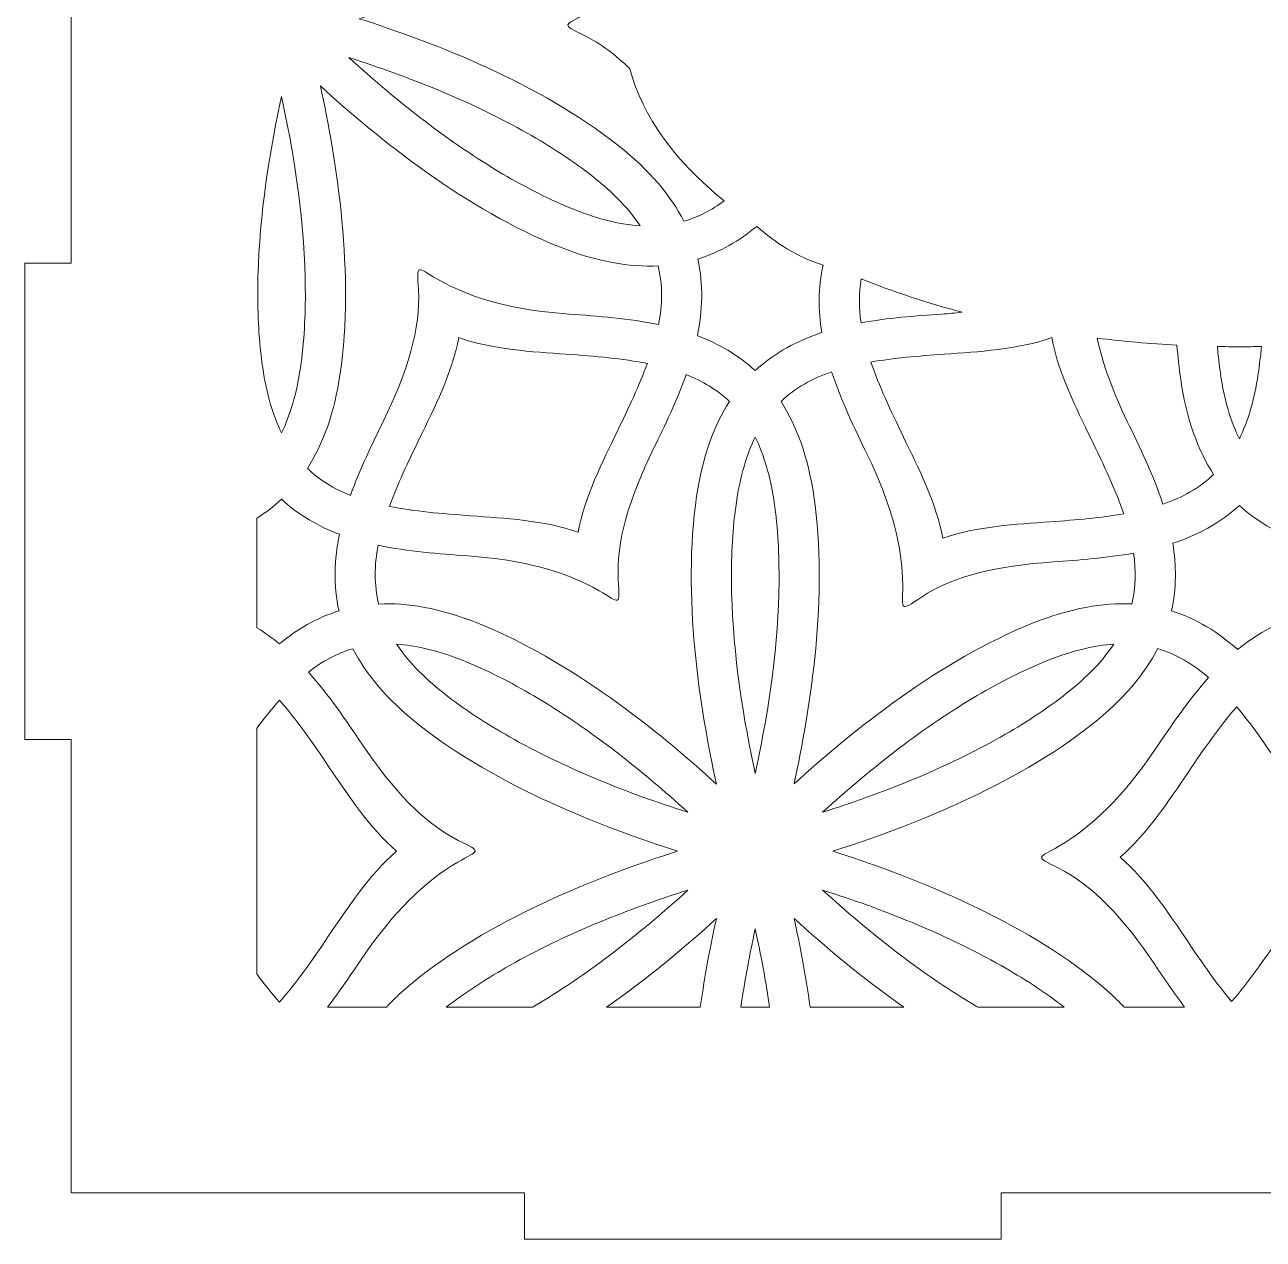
# Model space of a CAD drawing. Header units: millimetres. Extents: x 1438 to 1748, y -165 to 165.
# Drawn here: x 1438.2 to 1518.3, y -165 to -86.5 of the extents above; entities that cross this region are included whole.
import ezdxf

# ---------------------------------------------------------------- set-up
doc = ezdxf.new("R2010")
doc.units = ezdxf.units.MM
doc.header["$MEASUREMENT"] = 0
doc.layers.add('Camada 1', color=7, linetype='Continuous')

msp = doc.modelspace()

# ---------------------------------------------------------------- linework, layer by layer
at = {"layer": 'Camada 1', "color": 250, "lineweight": 20}
for points, knots in [([(1562.9262, -162), (1562.9262, -162), (1592.2262, -162), (1592.2262, -162), (1592.2262, -162), (1592.2262, -162), (1592.2262, -132.7), (1592.2262, -132.7), (1592.2262, -132.7), (1592.2262, -132.7), (1595.2262, -132.7), (1595.2262, -132.7), (1595.2262, -132.7), (1595.2262, -132.7), (1595.2262, -101.9), (1595.2262, -101.9), (1595.2262, -101.9), (1595.2262, -101.9), (1592.2262, -101.9), (1592.2262, -101.9), (1592.2262, -101.9), (1592.2262, -101.9), (1592.2262, -71.1), (1592.2262, -71.1), (1592.2262, -71.1), (1592.2262, -71.1), (1595.2262, -71.1), (1595.2262, -71.1), (1595.2262, -71.1), (1595.2262, -71.1), (1595.2262, -40.3), (1595.2262, -40.3), (1595.2262, -40.3), (1595.2262, -40.3), (1592.2262, -40.3), (1592.2262, -40.3), (1592.2262, -40.3), (1592.2262, -40.3), (1592.2262, -11), (1592.2262, -11), (1592.2262, -11), (1592.2262, -11), (1562.9262, -11), (1562.9262, -11), (1562.9262, -11), (1562.9262, -11), (1562.9262, -8), (1562.9262, -8), (1562.9262, -8), (1562.9262, -8), (1532.1262, -8), (1532.1262, -8), (1532.1262, -8), (1532.1262, -8), (1532.1262, -11), (1532.1262, -11), (1532.1262, -11), (1532.1262, -11), (1501.3262, -11), (1501.3262, -11), (1501.3262, -11), (1501.3262, -11), (1501.3262, -8), (1501.3262, -8), (1501.3262, -8), (1501.3262, -8), (1470.5262, -8), (1470.5262, -8), (1470.5262, -8), (1470.5262, -8), (1470.5262, -11), (1470.5262, -11), (1470.5262, -11), (1470.5262, -11), (1441.2262, -11), (1441.2262, -11), (1441.2262, -11), (1441.2262, -11), (1441.2262, -40.3), (1441.2262, -40.3), (1441.2262, -40.3), (1441.2262, -40.3), (1438.2262, -40.3), (1438.2262, -40.3), (1438.2262, -40.3), (1438.2262, -40.3), (1438.2262, -71.1), (1438.2262, -71.1), (1438.2262, -71.1), (1438.2262, -71.1), (1441.2262, -71.1), (1441.2262, -71.1), (1441.2262, -71.1), (1441.2262, -71.1), (1441.2262, -101.9), (1441.2262, -101.9), (1441.2262, -101.9), (1441.2262, -101.9), (1438.2262, -101.9), (1438.2262, -101.9), (1438.2262, -101.9), (1438.2262, -101.9), (1438.2262, -132.7), (1438.2262, -132.7), (1438.2262, -132.7), (1438.2262, -132.7), (1441.2262, -132.7), (1441.2262, -132.7), (1441.2262, -132.7), (1441.2262, -132.7), (1441.2262, -162), (1441.2262, -162), (1441.2262, -162), (1441.2262, -162), (1470.5262, -162), (1470.5262, -162), (1470.5262, -162), (1470.5262, -162), (1470.5262, -165), (1470.5262, -165), (1470.5262, -165), (1470.5262, -165), (1501.3262, -165), (1501.3262, -165), (1501.3262, -165), (1501.3262, -165), (1501.3262, -162), (1501.3262, -162), (1501.3262, -162), (1501.3262, -162), (1532.1262, -162), (1532.1262, -162), (1532.1262, -162), (1532.1262, -162), (1532.1262, -165), (1532.1262, -165), (1532.1262, -165), (1532.1262, -165), (1562.9262, -165), (1562.9262, -165), (1562.9262, -165), (1562.9262, -165), (1562.9262, -162), (1562.9262, -162)], [0, 0, 0, 0, 0.027027, 0.027027, 0.027027, 0.027027, 0.0540541, 0.0540541, 0.0540541, 0.0540541, 0.0810811, 0.0810811, 0.0810811, 0.0810811, 0.1081081, 0.1081081, 0.1081081, 0.1081081, 0.1351351, 0.1351351, 0.1351351, 0.1351351, 0.1621622, 0.1621622, 0.1621622, 0.1621622, 0.1891892, 0.1891892, 0.1891892, 0.1891892, 0.2162162, 0.2162162, 0.2162162, 0.2162162, 0.2432432, 0.2432432, 0.2432432, 0.2432432, 0.2702703, 0.2702703, 0.2702703, 0.2702703, 0.2972973, 0.2972973, 0.2972973, 0.2972973, 0.3243243, 0.3243243, 0.3243243, 0.3243243, 0.3513514, 0.3513514, 0.3513514, 0.3513514, 0.3783784, 0.3783784, 0.3783784, 0.3783784, 0.4054054, 0.4054054, 0.4054054, 0.4054054, 0.4324324, 0.4324324, 0.4324324, 0.4324324, 0.4594595, 0.4594595, 0.4594595, 0.4594595, 0.4864865, 0.4864865, 0.4864865, 0.4864865, 0.5135135, 0.5135135, 0.5135135, 0.5135135, 0.5405405, 0.5405405, 0.5405405, 0.5405405, 0.5675676, 0.5675676, 0.5675676, 0.5675676, 0.5945946, 0.5945946, 0.5945946, 0.5945946, 0.6216216, 0.6216216, 0.6216216, 0.6216216, 0.6486486, 0.6486486, 0.6486486, 0.6486486, 0.6756757, 0.6756757, 0.6756757, 0.6756757, 0.7027027, 0.7027027, 0.7027027, 0.7027027, 0.7297297, 0.7297297, 0.7297297, 0.7297297, 0.7567568, 0.7567568, 0.7567568, 0.7567568, 0.7837838, 0.7837838, 0.7837838, 0.7837838, 0.8108108, 0.8108108, 0.8108108, 0.8108108, 0.8378378, 0.8378378, 0.8378378, 0.8378378, 0.8648649, 0.8648649, 0.8648649, 0.8648649, 0.8918919, 0.8918919, 0.8918919, 0.8918919, 0.9189189, 0.9189189, 0.9189189, 0.9189189, 0.9459459, 0.9459459, 0.9459459, 0.9459459, 1, 1, 1, 1]), ([(1477.3353, -89.3437), (1478.1503, -92.4629), (1480.284, -95.3622), (1483.4354, -97.8819), (1483.4354, -97.8819), (1482.6327, -98.474), (1481.7742, -98.925), (1480.8271, -99.2007), (1480.8271, -99.2007), (1479.9859, -97.5621), (1478.6305, -95.9202), (1476.5817, -94.3006), (1476.5817, -94.3006), (1471.5155, -90.2939), (1464.6152, -87.6215), (1459.8358, -86.11), (1459.8358, -86.11), (1464.6356, -84.5941), (1471.5224, -81.9247), (1476.5808, -77.923), (1476.5808, -77.923), (1478.6294, -76.3028), (1479.9852, -74.6606), (1480.8263, -73.0216), (1480.8263, -73.0216), (1481.972, -73.3547), (1482.9878, -73.9446), (1483.9323, -74.73), (1483.9323, -74.73), (1480.5417, -77.3134), (1478.2367, -80.3172), (1477.3605, -83.5618), (1477.3605, -83.5618), (1476.4084, -84.4811), (1475.441, -85.2178), (1474.4473, -85.792), (1474.4473, -85.792), (1473.0747, -86.5852), (1472.8571, -86.4235), (1474.413, -87.201), (1474.413, -87.201), (1475.4317, -87.7101), (1476.3959, -88.4288), (1477.3353, -89.3437)], [0, 0, 0, 0, 0.0833333, 0.0833333, 0.0833333, 0.0833333, 0.1666667, 0.1666667, 0.1666667, 0.1666667, 0.25, 0.25, 0.25, 0.25, 0.3333333, 0.3333333, 0.3333333, 0.3333333, 0.4166667, 0.4166667, 0.4166667, 0.4166667, 0.5, 0.5, 0.5, 0.5, 0.5833333, 0.5833333, 0.5833333, 0.5833333, 0.6666667, 0.6666667, 0.6666667, 0.6666667, 0.75, 0.75, 0.75, 0.75, 0.8333333, 0.8333333, 0.8333333, 0.8333333, 1, 1, 1, 1]), ([(1459.1772, -88.625), (1459.1772, -88.625), (1459.5802, -88.7551), (1459.5802, -88.7551), (1459.5802, -88.7551), (1463.3865, -89.9887), (1467.2217, -91.5347), (1470.7062, -93.5073), (1470.7062, -93.5073), (1472.1893, -94.3465), (1473.6338, -95.2798), (1474.9709, -96.3374), (1474.9709, -96.3374), (1476.3126, -97.3986), (1477.3009, -98.445), (1477.9976, -99.4922), (1477.9976, -99.4922), (1476.742, -99.4126), (1475.3416, -99.0804), (1473.7515, -98.4488), (1473.7515, -98.4488), (1472.1539, -97.8141), (1470.6109, -97.0221), (1469.1316, -96.1491), (1469.1316, -96.1491), (1465.6856, -94.1152), (1462.4327, -91.5665), (1459.4654, -88.886), (1459.4654, -88.886), (1459.4654, -88.886), (1459.1772, -88.625), (1459.1772, -88.625)], [0, 0, 0, 0, 0.1111111, 0.1111111, 0.1111111, 0.1111111, 0.2222222, 0.2222222, 0.2222222, 0.2222222, 0.3333333, 0.3333333, 0.3333333, 0.3333333, 0.4444444, 0.4444444, 0.4444444, 0.4444444, 0.5555556, 0.5555556, 0.5555556, 0.5555556, 0.6666667, 0.6666667, 0.6666667, 0.6666667, 0.7777778, 0.7777778, 0.7777778, 0.7777778, 1, 1, 1, 1]), ([(1454.8227, -91.1404), (1454.8227, -91.1404), (1454.9119, -91.5547), (1454.9119, -91.5547), (1454.9119, -91.5547), (1455.7463, -95.4682), (1456.3252, -99.5625), (1456.3592, -103.5665), (1456.3592, -103.5665), (1456.3737, -105.2702), (1456.2877, -106.9878), (1456.0406, -108.6747), (1456.0406, -108.6747), (1455.7926, -110.3672), (1455.3801, -111.7457), (1454.8218, -112.8731), (1454.8218, -112.8731), (1454.2632, -111.7457), (1453.8509, -110.3669), (1453.6023, -108.6742), (1453.6023, -108.6742), (1453.3532, -106.9736), (1453.2673, -105.2413), (1453.2841, -103.5238), (1453.2841, -103.5238), (1453.3223, -99.5221), (1453.9031, -95.431), (1454.7409, -91.5212), (1454.7409, -91.5212), (1454.7409, -91.5212), (1454.8227, -91.1404), (1454.8227, -91.1404)], [0, 0, 0, 0, 0.1111111, 0.1111111, 0.1111111, 0.1111111, 0.2222222, 0.2222222, 0.2222222, 0.2222222, 0.3333333, 0.3333333, 0.3333333, 0.3333333, 0.4444444, 0.4444444, 0.4444444, 0.4444444, 0.5555556, 0.5555556, 0.5555556, 0.5555556, 0.6666667, 0.6666667, 0.6666667, 0.6666667, 0.7777778, 0.7777778, 0.7777778, 0.7777778, 1, 1, 1, 1]), ([(1472.7928, -100.8617), (1475.2206, -101.8263), (1477.3203, -102.1792), (1479.1604, -102.0879), (1479.1604, -102.0879), (1479.4642, -103.3264), (1479.44, -104.5832), (1479.1878, -105.8826), (1479.1878, -105.8826), (1477.2576, -105.4766), (1475.2622, -105.3347), (1473.4002, -105.2025), (1473.4002, -105.2025), (1469.8153, -104.9462), (1467.0647, -104.1906), (1464.9114, -102.9487), (1464.9114, -102.9487), (1463.5382, -102.1566), (1463.5694, -101.8874), (1463.6741, -103.6235), (1463.6741, -103.6235), (1463.8242, -106.1168), (1462.9704, -108.8871), (1461.3903, -112.1364), (1461.3903, -112.1364), (1460.657, -113.6448), (1459.8763, -115.2505), (1459.2804, -116.921), (1459.2804, -116.921), (1458.2267, -116.5046), (1457.2899, -115.9453), (1456.4891, -115.178), (1456.4891, -115.178), (1457.4876, -113.6302), (1458.2315, -111.6353), (1458.61, -109.0512), (1458.61, -109.0512), (1459.5467, -102.6595), (1458.4105, -95.3482), (1457.3298, -90.4537), (1457.3298, -90.4537), (1461.0432, -93.8529), (1466.7989, -98.4816), (1472.7928, -100.8617)], [0, 0, 0, 0, 0.0833333, 0.0833333, 0.0833333, 0.0833333, 0.1666667, 0.1666667, 0.1666667, 0.1666667, 0.25, 0.25, 0.25, 0.25, 0.3333333, 0.3333333, 0.3333333, 0.3333333, 0.4166667, 0.4166667, 0.4166667, 0.4166667, 0.5, 0.5, 0.5, 0.5, 0.5833333, 0.5833333, 0.5833333, 0.5833333, 0.6666667, 0.6666667, 0.6666667, 0.6666667, 0.75, 0.75, 0.75, 0.75, 0.8333333, 0.8333333, 0.8333333, 0.8333333, 1, 1, 1, 1]), ([(1489.8256, -102.0324), (1489.4902, -103.5065), (1489.506, -104.9682), (1489.7426, -106.3993), (1489.7426, -106.3993), (1488.1733, -106.918), (1486.6983, -107.6856), (1485.4365, -108.8548), (1485.4365, -108.8548), (1484.3275, -107.8273), (1483.0537, -107.11), (1481.6961, -106.5993), (1481.6961, -106.5993), (1482.0316, -104.9807), (1482.1043, -103.3193), (1481.7225, -101.6419), (1481.7225, -101.6419), (1483.1666, -101.1952), (1484.4245, -100.4507), (1485.5456, -99.5304), (1485.5456, -99.5304), (1486.7796, -100.6305), (1488.182, -101.5243), (1489.8256, -102.0324)], [0, 0, 0, 0, 0.1428571, 0.1428571, 0.1428571, 0.1428571, 0.2857143, 0.2857143, 0.2857143, 0.2857143, 0.4285714, 0.4285714, 0.4285714, 0.4285714, 0.5714286, 0.5714286, 0.5714286, 0.5714286, 0.7142857, 0.7142857, 0.7142857, 0.7142857, 1, 1, 1, 1]), ([(1492.2938, -102.9194), (1494.3191, -103.7461), (1496.5011, -104.4721), (1498.8128, -105.0838), (1498.8128, -105.0838), (1498.3789, -105.1299), (1497.9323, -105.1688), (1497.4732, -105.2015), (1497.4732, -105.2015), (1495.8001, -105.3205), (1494.0191, -105.4471), (1492.2745, -105.7663), (1492.2745, -105.7663), (1492.1309, -104.7986), (1492.1232, -103.8531), (1492.2938, -102.9194)], [0, 0, 0, 0, 0.2, 0.2, 0.2, 0.2, 0.4, 0.4, 0.4, 0.4, 0.6, 0.6, 0.6, 0.6, 1, 1, 1, 1]), ([(1473.2159, -107.7923), (1475.1133, -107.9273), (1476.877, -108.0799), (1478.465, -108.3946), (1478.465, -108.3946), (1477.9569, -109.7805), (1477.2781, -111.2264), (1476.5335, -112.7581), (1476.5335, -112.7581), (1475.567, -114.7453), (1474.4161, -117.0072), (1473.9854, -119.3046), (1473.9854, -119.3046), (1471.7808, -118.529), (1469.2472, -118.394), (1467.0431, -118.2372), (1467.0431, -118.2372), (1465.1457, -118.102), (1463.3821, -117.9493), (1461.7941, -117.6347), (1461.7941, -117.6347), (1462.3023, -116.2489), (1462.9811, -114.8031), (1463.7257, -113.2715), (1463.7257, -113.2715), (1464.6917, -111.2839), (1465.8429, -109.022), (1466.2736, -106.7247), (1466.2736, -106.7247), (1468.478, -107.5002), (1471.0118, -107.6355), (1473.2159, -107.7923)], [0, 0, 0, 0, 0.1111111, 0.1111111, 0.1111111, 0.1111111, 0.2222222, 0.2222222, 0.2222222, 0.2222222, 0.3333333, 0.3333333, 0.3333333, 0.3333333, 0.4444444, 0.4444444, 0.4444444, 0.4444444, 0.5555556, 0.5555556, 0.5555556, 0.5555556, 0.6666667, 0.6666667, 0.6666667, 0.6666667, 0.7777778, 0.7777778, 0.7777778, 0.7777778, 1, 1, 1, 1]), ([(1507.1481, -113.2703), (1507.9797, -114.9811), (1508.7291, -116.5849), (1509.2506, -118.1175), (1509.2506, -118.1175), (1507.7962, -118.3703), (1506.2048, -118.5055), (1504.506, -118.6265), (1504.506, -118.6265), (1502.3019, -118.7834), (1499.7675, -118.9173), (1497.5626, -119.6931), (1497.5626, -119.6931), (1497.1319, -117.396), (1495.9821, -115.1343), (1495.0158, -113.1471), (1495.0158, -113.1471), (1494.1841, -111.4363), (1493.4345, -109.8326), (1492.913, -108.2999), (1492.913, -108.2999), (1494.3673, -108.0471), (1495.9588, -107.9121), (1497.6576, -107.7912), (1497.6576, -107.7912), (1499.8618, -107.6343), (1502.3963, -107.5), (1504.6014, -106.7245), (1504.6014, -106.7245), (1505.0318, -109.0216), (1506.1816, -111.2831), (1507.1481, -113.2703)], [0, 0, 0, 0, 0.1111111, 0.1111111, 0.1111111, 0.1111111, 0.2222222, 0.2222222, 0.2222222, 0.2222222, 0.3333333, 0.3333333, 0.3333333, 0.3333333, 0.4444444, 0.4444444, 0.4444444, 0.4444444, 0.5555556, 0.5555556, 0.5555556, 0.5555556, 0.6666667, 0.6666667, 0.6666667, 0.6666667, 0.7777778, 0.7777778, 0.7777778, 0.7777778, 1, 1, 1, 1]), ([(1512.9382, -109.4391), (1513.3168, -112.0236), (1514.0613, -114.0187), (1515.0601, -115.5664), (1515.0601, -115.5664), (1514.1394, -116.4489), (1513.0386, -117.0563), (1511.7871, -117.4876), (1511.7871, -117.4876), (1511.1738, -115.613), (1510.2992, -113.8139), (1509.4829, -112.1351), (1509.4829, -112.1351), (1508.5343, -110.183), (1507.8959, -108.4032), (1507.5386, -106.7521), (1507.5386, -106.7521), (1509.2186, -106.9603), (1510.9396, -107.113), (1512.6944, -107.2058), (1512.6944, -107.2058), (1512.7506, -107.959), (1512.8306, -108.7052), (1512.9382, -109.4391)], [0, 0, 0, 0, 0.1428571, 0.1428571, 0.1428571, 0.1428571, 0.2857143, 0.2857143, 0.2857143, 0.2857143, 0.4285714, 0.4285714, 0.4285714, 0.4285714, 0.5714286, 0.5714286, 0.5714286, 0.5714286, 0.7142857, 0.7142857, 0.7142857, 0.7142857, 1, 1, 1, 1]), ([(1516.7262, -107.3116), (1517.2021, -107.3116), (1517.6753, -107.3055), (1518.1472, -107.2969), (1518.1472, -107.2969), (1518.0977, -107.888), (1518.0313, -108.4773), (1517.9454, -109.0629), (1517.9454, -109.0629), (1517.6974, -110.7555), (1517.2852, -112.1343), (1516.7267, -113.2615), (1516.7267, -113.2615), (1516.1678, -112.1343), (1515.7553, -110.7555), (1515.5073, -109.0625), (1515.5073, -109.0625), (1515.4215, -108.477), (1515.3551, -107.888), (1515.3056, -107.297), (1515.3056, -107.297), (1515.7774, -107.3056), (1516.2504, -107.3116), (1516.7262, -107.3116)], [0, 0, 0, 0, 0.1428571, 0.1428571, 0.1428571, 0.1428571, 0.2857143, 0.2857143, 0.2857143, 0.2857143, 0.4285714, 0.4285714, 0.4285714, 0.4285714, 0.5714286, 0.5714286, 0.5714286, 0.5714286, 0.7142857, 0.7142857, 0.7142857, 0.7142857, 1, 1, 1, 1]), ([(1480.9785, -109.1082), (1482.0323, -109.5246), (1482.969, -110.0839), (1483.7698, -110.8512), (1483.7698, -110.8512), (1482.7715, -112.3989), (1482.0275, -114.394), (1481.6492, -116.9779), (1481.6492, -116.9779), (1480.7122, -123.3687), (1481.8482, -130.6806), (1482.9287, -135.5756), (1482.9287, -135.5756), (1479.2157, -132.176), (1473.4603, -127.5476), (1467.4658, -125.1675), (1467.4658, -125.1675), (1465.0381, -124.2031), (1462.9385, -123.8503), (1461.0984, -123.9413), (1461.0984, -123.9413), (1460.7946, -122.7028), (1460.819, -121.446), (1461.0712, -120.1466), (1461.0712, -120.1466), (1463.0013, -120.5525), (1464.9967, -120.6946), (1466.8586, -120.827), (1466.8586, -120.827), (1470.4436, -121.0831), (1473.1945, -121.8389), (1475.3475, -123.0808), (1475.3475, -123.0808), (1476.7207, -123.8728), (1476.6895, -124.1421), (1476.5848, -122.406), (1476.5848, -122.406), (1476.4344, -119.9126), (1477.2884, -117.1423), (1478.8682, -113.8932), (1478.8682, -113.8932), (1479.6018, -112.3847), (1480.3825, -110.7788), (1480.9785, -109.1082)], [0, 0, 0, 0, 0.0833333, 0.0833333, 0.0833333, 0.0833333, 0.1666667, 0.1666667, 0.1666667, 0.1666667, 0.25, 0.25, 0.25, 0.25, 0.3333333, 0.3333333, 0.3333333, 0.3333333, 0.4166667, 0.4166667, 0.4166667, 0.4166667, 0.5, 0.5, 0.5, 0.5, 0.5833333, 0.5833333, 0.5833333, 0.5833333, 0.6666667, 0.6666667, 0.6666667, 0.6666667, 0.75, 0.75, 0.75, 0.75, 0.8333333, 0.8333333, 0.8333333, 0.8333333, 1, 1, 1, 1]), ([(1509.8893, -120.6511), (1510.0556, -121.7719), (1510.0397, -122.8629), (1509.7757, -123.94), (1509.7757, -123.94), (1507.9361, -123.8492), (1505.8364, -124.2021), (1503.4094, -125.1666), (1503.4094, -125.1666), (1497.4064, -127.5507), (1491.6419, -132.1903), (1487.9432, -135.5737), (1487.9432, -135.5737), (1489.0303, -130.659), (1490.1619, -123.3601), (1489.2256, -116.9786), (1489.2256, -116.9786), (1488.8467, -114.3943), (1488.1024, -112.3991), (1487.1036, -110.8512), (1487.1036, -110.8512), (1488.0241, -109.9687), (1489.1246, -109.3613), (1490.376, -108.9299), (1490.376, -108.9299), (1490.9896, -110.8044), (1491.8644, -112.6035), (1492.6808, -114.2823), (1492.6808, -114.2823), (1494.2514, -117.515), (1494.9723, -120.2752), (1494.9733, -122.761), (1494.9733, -122.761), (1494.974, -124.346), (1494.7252, -124.4536), (1496.1763, -123.4949), (1496.1763, -123.4949), (1498.2606, -122.1178), (1501.0865, -121.4724), (1504.6903, -121.216), (1504.6903, -121.216), (1506.3635, -121.097), (1508.1446, -120.9702), (1509.8893, -120.6511)], [0, 0, 0, 0, 0.0833333, 0.0833333, 0.0833333, 0.0833333, 0.1666667, 0.1666667, 0.1666667, 0.1666667, 0.25, 0.25, 0.25, 0.25, 0.3333333, 0.3333333, 0.3333333, 0.3333333, 0.4166667, 0.4166667, 0.4166667, 0.4166667, 0.5, 0.5, 0.5, 0.5, 0.5833333, 0.5833333, 0.5833333, 0.5833333, 0.6666667, 0.6666667, 0.6666667, 0.6666667, 0.75, 0.75, 0.75, 0.75, 0.8333333, 0.8333333, 0.8333333, 0.8333333, 1, 1, 1, 1]), ([(1485.5179, -134.5083), (1485.5179, -134.5083), (1485.4358, -134.888), (1485.4358, -134.888), (1485.4358, -134.888), (1485.4358, -134.888), (1485.347, -134.4745), (1485.347, -134.4745), (1485.347, -134.4745), (1484.5123, -130.5613), (1483.9335, -126.4667), (1483.8997, -122.4626), (1483.8997, -122.4626), (1483.8851, -120.759), (1483.9712, -119.0414), (1484.2182, -117.3546), (1484.2182, -117.3546), (1484.4663, -115.6619), (1484.8789, -114.2832), (1485.4373, -113.1561), (1485.4373, -113.1561), (1485.9961, -114.283), (1486.4081, -115.6621), (1486.6563, -117.355), (1486.6563, -117.355), (1486.9059, -119.0557), (1486.9914, -120.7879), (1486.9749, -122.5054), (1486.9749, -122.5054), (1486.9365, -126.5069), (1486.3556, -130.5984), (1485.5179, -134.5083)], [0, 0, 0, 0, 0.1111111, 0.1111111, 0.1111111, 0.1111111, 0.2222222, 0.2222222, 0.2222222, 0.2222222, 0.3333333, 0.3333333, 0.3333333, 0.3333333, 0.4444444, 0.4444444, 0.4444444, 0.4444444, 0.5555556, 0.5555556, 0.5555556, 0.5555556, 0.6666667, 0.6666667, 0.6666667, 0.6666667, 0.7777778, 0.7777778, 0.7777778, 0.7777778, 1, 1, 1, 1]), ([(1454.8221, -117.1745), (1455.9311, -118.2019), (1457.2049, -118.9191), (1458.5627, -119.4298), (1458.5627, -119.4298), (1458.2272, -121.0483), (1458.1542, -122.7096), (1458.536, -124.3869), (1458.536, -124.3869), (1457.0804, -124.837), (1455.8142, -125.5897), (1454.6864, -126.52), (1454.6864, -126.52), (1454.2241, -126.1385), (1453.7386, -125.787), (1453.2262, -125.4738), (1453.2262, -125.4738), (1453.2262, -125.4738), (1453.2262, -118.3866), (1453.2262, -118.3866), (1453.2262, -118.3866), (1453.7868, -118.0395), (1454.3213, -117.6386), (1454.8221, -117.1745)], [0, 0, 0, 0, 0.1428571, 0.1428571, 0.1428571, 0.1428571, 0.2857143, 0.2857143, 0.2857143, 0.2857143, 0.4285714, 0.4285714, 0.4285714, 0.4285714, 0.5714286, 0.5714286, 0.5714286, 0.5714286, 0.7142857, 0.7142857, 0.7142857, 0.7142857, 1, 1, 1, 1]), ([(1520.4677, -119.818), (1520.1323, -121.4365), (1520.0594, -123.0978), (1520.4411, -124.7752), (1520.4411, -124.7752), (1518.9967, -125.2219), (1517.7388, -125.9664), (1516.6176, -126.8868), (1516.6176, -126.8868), (1515.3836, -125.787), (1513.9812, -124.8933), (1512.3376, -124.3852), (1512.3376, -124.3852), (1512.6728, -122.9111), (1512.6569, -121.4494), (1512.4205, -120.0184), (1512.4205, -120.0184), (1513.9902, -119.4997), (1515.4654, -118.7321), (1516.7273, -117.5626), (1516.7273, -117.5626), (1517.8363, -118.5901), (1519.1101, -119.3073), (1520.4677, -119.818)], [0, 0, 0, 0, 0.1428571, 0.1428571, 0.1428571, 0.1428571, 0.2857143, 0.2857143, 0.2857143, 0.2857143, 0.4285714, 0.4285714, 0.4285714, 0.4285714, 0.5714286, 0.5714286, 0.5714286, 0.5714286, 0.7142857, 0.7142857, 0.7142857, 0.7142857, 1, 1, 1, 1]), ([(1463.6773, -131.7289), (1468.744, -135.736), (1475.644, -138.4073), (1480.4233, -139.9189), (1480.4233, -139.9189), (1475.6228, -141.435), (1468.7363, -144.1054), (1463.6779, -148.1064), (1463.6779, -148.1064), (1462.8832, -148.7348), (1462.193, -149.3665), (1461.5964, -150), (1461.5964, -150), (1461.5964, -150), (1457.7907, -150), (1457.7907, -150), (1457.7907, -150), (1458.5898, -148.9599), (1459.3197, -147.8804), (1460.0164, -146.8501), (1460.0164, -146.8501), (1462.0306, -143.8735), (1464.0606, -141.869), (1466.2127, -140.6254), (1466.2127, -140.6254), (1467.5851, -139.8322), (1467.8027, -139.9939), (1466.2469, -139.2165), (1466.2469, -139.2165), (1464.0123, -138.1001), (1462.0403, -135.9753), (1460.0164, -132.9826), (1460.0164, -132.9826), (1458.9791, -131.4486), (1457.8677, -129.8053), (1456.5643, -128.3453), (1456.5643, -128.3453), (1457.4411, -127.6557), (1458.382, -127.1343), (1459.4319, -126.8288), (1459.4319, -126.8288), (1460.2727, -128.4674), (1461.6284, -130.1092), (1463.6773, -131.7289)], [0, 0, 0, 0, 0.0833333, 0.0833333, 0.0833333, 0.0833333, 0.1666667, 0.1666667, 0.1666667, 0.1666667, 0.25, 0.25, 0.25, 0.25, 0.3333333, 0.3333333, 0.3333333, 0.3333333, 0.4166667, 0.4166667, 0.4166667, 0.4166667, 0.5, 0.5, 0.5, 0.5, 0.5833333, 0.5833333, 0.5833333, 0.5833333, 0.6666667, 0.6666667, 0.6666667, 0.6666667, 0.75, 0.75, 0.75, 0.75, 0.8333333, 0.8333333, 0.8333333, 0.8333333, 1, 1, 1, 1]), ([(1462.2616, -126.5373), (1463.5172, -126.6171), (1464.9174, -126.9494), (1466.5075, -127.5806), (1466.5075, -127.5806), (1468.105, -128.2151), (1469.6478, -129.007), (1471.1272, -129.8803), (1471.1272, -129.8803), (1474.5733, -131.9142), (1477.8261, -134.4627), (1480.7933, -137.1431), (1480.7933, -137.1431), (1480.7933, -137.1431), (1481.0817, -137.4043), (1481.0817, -137.4043), (1481.0817, -137.4043), (1481.0817, -137.4043), (1480.6789, -137.2745), (1480.6789, -137.2745), (1480.6789, -137.2745), (1476.8724, -136.0404), (1473.0372, -134.4945), (1469.5525, -132.5219), (1469.5525, -132.5219), (1468.0698, -131.6827), (1466.625, -130.7495), (1465.2877, -129.6921), (1465.2877, -129.6921), (1463.946, -128.631), (1462.9584, -127.5846), (1462.2616, -126.5373)], [0, 0, 0, 0, 0.1111111, 0.1111111, 0.1111111, 0.1111111, 0.2222222, 0.2222222, 0.2222222, 0.2222222, 0.3333333, 0.3333333, 0.3333333, 0.3333333, 0.4444444, 0.4444444, 0.4444444, 0.4444444, 0.5555556, 0.5555556, 0.5555556, 0.5555556, 0.6666667, 0.6666667, 0.6666667, 0.6666667, 0.7777778, 0.7777778, 0.7777778, 0.7777778, 1, 1, 1, 1]), ([(1490.1061, -137.1176), (1493.0776, -134.438), (1496.3341, -131.8896), (1499.7847, -129.8583), (1499.7847, -129.8583), (1501.253, -128.9935), (1502.7835, -128.2091), (1504.368, -127.58), (1504.368, -127.58), (1505.9578, -126.9486), (1507.3582, -126.6159), (1508.6134, -126.5362), (1508.6134, -126.5362), (1507.9167, -127.5838), (1506.9288, -128.6305), (1505.5868, -129.6917), (1505.5868, -129.6917), (1504.2383, -130.7579), (1502.7809, -131.6982), (1501.2852, -132.5428), (1501.2852, -132.5428), (1497.8008, -134.5102), (1493.9671, -136.0529), (1490.1621, -137.2824), (1490.1621, -137.2824), (1490.1621, -137.2824), (1489.792, -137.4015), (1489.792, -137.4015), (1489.792, -137.4015), (1489.792, -137.4015), (1490.1061, -137.1176), (1490.1061, -137.1176)], [0, 0, 0, 0, 0.1111111, 0.1111111, 0.1111111, 0.1111111, 0.2222222, 0.2222222, 0.2222222, 0.2222222, 0.3333333, 0.3333333, 0.3333333, 0.3333333, 0.4444444, 0.4444444, 0.4444444, 0.4444444, 0.5555556, 0.5555556, 0.5555556, 0.5555556, 0.6666667, 0.6666667, 0.6666667, 0.6666667, 0.7777778, 0.7777778, 0.7777778, 0.7777778, 1, 1, 1, 1]), ([(1505.0295, -141.0064), (1507.2638, -142.123), (1509.236, -144.2476), (1511.26, -147.2406), (1511.26, -147.2406), (1511.8699, -148.1424), (1512.5055, -149.082), (1513.1906, -150), (1513.1906, -150), (1513.1906, -150), (1509.2803, -150), (1509.2803, -150), (1509.2803, -150), (1508.6836, -149.3663), (1507.993, -148.7344), (1507.198, -148.1058), (1507.198, -148.1058), (1502.131, -144.0988), (1495.2311, -141.4271), (1490.452, -139.9158), (1490.452, -139.9158), (1495.2525, -138.3995), (1502.1389, -135.7292), (1507.1971, -131.7284), (1507.1971, -131.7284), (1509.2463, -130.1082), (1510.6018, -128.4662), (1511.4428, -126.827), (1511.4428, -126.827), (1512.6673, -127.1832), (1513.7435, -127.8326), (1514.7427, -128.7006), (1514.7427, -128.7006), (1513.426, -130.1692), (1512.3055, -131.8264), (1511.26, -133.3728), (1511.26, -133.3728), (1509.2456, -136.3493), (1507.2159, -138.3537), (1505.0638, -139.5974), (1505.0638, -139.5974), (1503.6912, -140.3906), (1503.4736, -140.2289), (1505.0295, -141.0064)], [0, 0, 0, 0, 0.0833333, 0.0833333, 0.0833333, 0.0833333, 0.1666667, 0.1666667, 0.1666667, 0.1666667, 0.25, 0.25, 0.25, 0.25, 0.3333333, 0.3333333, 0.3333333, 0.3333333, 0.4166667, 0.4166667, 0.4166667, 0.4166667, 0.5, 0.5, 0.5, 0.5, 0.5833333, 0.5833333, 0.5833333, 0.5833333, 0.6666667, 0.6666667, 0.6666667, 0.6666667, 0.75, 0.75, 0.75, 0.75, 0.8333333, 0.8333333, 0.8333333, 0.8333333, 1, 1, 1, 1]), ([(1454.6866, -130.155), (1455.7653, -131.3805), (1456.7893, -132.8452), (1457.866, -134.4371), (1457.866, -134.4371), (1459.1036, -136.2676), (1460.487, -138.3953), (1462.2614, -139.917), (1462.2614, -139.917), (1460.4874, -141.4385), (1459.1037, -143.5651), (1457.8657, -145.3955), (1457.8657, -145.3955), (1456.7883, -146.9883), (1455.7639, -148.4538), (1454.6847, -149.6797), (1454.6847, -149.6797), (1454.1905, -149.1183), (1453.7078, -148.5066), (1453.2262, -147.8555), (1453.2262, -147.8555), (1453.2262, -147.8555), (1453.2262, -131.9816), (1453.2262, -131.9816), (1453.2262, -131.9816), (1453.7084, -131.3296), (1454.1917, -130.7171), (1454.6866, -130.155)], [0, 0, 0, 0, 0.125, 0.125, 0.125, 0.125, 0.25, 0.25, 0.25, 0.25, 0.375, 0.375, 0.375, 0.375, 0.5, 0.5, 0.5, 0.5, 0.625, 0.625, 0.625, 0.625, 0.75, 0.75, 0.75, 0.75, 1, 1, 1, 1]), ([(1513.4107, -134.8273), (1514.4763, -133.2516), (1515.4903, -131.8005), (1516.5568, -130.5825), (1516.5568, -130.5825), (1517.5031, -131.7155), (1518.4158, -133.0263), (1519.37, -134.4371), (1519.37, -134.4371), (1520.6077, -136.2677), (1521.9911, -138.3954), (1523.7654, -139.9171), (1523.7654, -139.9171), (1521.9914, -141.4385), (1520.6077, -143.5652), (1519.3698, -145.3956), (1519.3698, -145.3956), (1518.304, -146.9712), (1517.29, -148.4222), (1516.2236, -149.6401), (1516.2236, -149.6401), (1515.2776, -148.5071), (1514.3648, -147.1963), (1513.4107, -145.7857), (1513.4107, -145.7857), (1512.1724, -143.9553), (1510.7891, -141.8273), (1509.015, -140.3057), (1509.015, -140.3057), (1510.7888, -138.7844), (1512.1727, -136.6577), (1513.4107, -134.8273)], [0, 0, 0, 0, 0.1111111, 0.1111111, 0.1111111, 0.1111111, 0.2222222, 0.2222222, 0.2222222, 0.2222222, 0.3333333, 0.3333333, 0.3333333, 0.3333333, 0.4444444, 0.4444444, 0.4444444, 0.4444444, 0.5555556, 0.5555556, 0.5555556, 0.5555556, 0.6666667, 0.6666667, 0.6666667, 0.6666667, 0.7777778, 0.7777778, 0.7777778, 0.7777778, 1, 1, 1, 1]), ([(1480.7129, -142.5524), (1480.7129, -142.5524), (1481.0829, -142.4333), (1481.0829, -142.4333), (1481.0829, -142.4333), (1481.0829, -142.4333), (1480.7693, -142.7173), (1480.7693, -142.7173), (1480.7693, -142.7173), (1477.7976, -145.3967), (1474.541, -147.9451), (1471.0903, -149.9765), (1471.0903, -149.9765), (1471.0903, -149.9765), (1471.0503, -150), (1471.0503, -150), (1471.0503, -150), (1471.0503, -150), (1465.4711, -150), (1465.4711, -150), (1465.4711, -150), (1466.768, -148.9925), (1468.1612, -148.0987), (1469.5898, -147.292), (1469.5898, -147.292), (1473.0745, -145.3245), (1476.908, -143.7818), (1480.7129, -142.5524)], [0, 0, 0, 0, 0.125, 0.125, 0.125, 0.125, 0.25, 0.25, 0.25, 0.25, 0.375, 0.375, 0.375, 0.375, 0.5, 0.5, 0.5, 0.5, 0.625, 0.625, 0.625, 0.625, 0.75, 0.75, 0.75, 0.75, 1, 1, 1, 1]), ([(1501.3227, -147.3127), (1502.7383, -148.114), (1504.1191, -149.001), (1505.405, -150), (1505.405, -150), (1505.405, -150), (1499.8254, -150), (1499.8254, -150), (1499.8254, -150), (1499.8254, -150), (1499.7482, -149.9545), (1499.7482, -149.9545), (1499.7482, -149.9545), (1496.3017, -147.9206), (1493.0491, -145.372), (1490.082, -142.6916), (1490.082, -142.6916), (1490.082, -142.6916), (1489.7931, -142.4303), (1489.7931, -142.4303), (1489.7931, -142.4303), (1489.7931, -142.4303), (1490.1965, -142.5602), (1490.1965, -142.5602), (1490.1965, -142.5602), (1494.0029, -143.7944), (1497.8381, -145.3402), (1501.3227, -147.3127)], [0, 0, 0, 0, 0.125, 0.125, 0.125, 0.125, 0.25, 0.25, 0.25, 0.25, 0.375, 0.375, 0.375, 0.375, 0.5, 0.5, 0.5, 0.5, 0.625, 0.625, 0.625, 0.625, 0.75, 0.75, 0.75, 0.75, 1, 1, 1, 1]), ([(1482.9319, -144.2607), (1482.5606, -145.9395), (1482.1841, -147.8966), (1481.8867, -150), (1481.8867, -150), (1481.8867, -150), (1475.8346, -150), (1475.8346, -150), (1475.8346, -150), (1478.5811, -148.073), (1481.0296, -146.0006), (1482.9319, -144.2607)], [0, 0, 0, 0, 0.25, 0.25, 0.25, 0.25, 0.5, 0.5, 0.5, 0.5, 1, 1, 1, 1]), ([(1487.9466, -144.2592), (1489.8542, -146.0054), (1492.301, -148.0762), (1495.0421, -150), (1495.0421, -150), (1495.0421, -150), (1488.9899, -150), (1488.9899, -150), (1488.9899, -150), (1488.6925, -147.8925), (1488.3163, -145.9343), (1487.9466, -144.2592)], [0, 0, 0, 0, 0.25, 0.25, 0.25, 0.25, 0.5, 0.5, 0.5, 0.5, 1, 1, 1, 1]), ([(1485.5281, -145.3604), (1485.8532, -146.8848), (1486.1395, -148.4366), (1486.3699, -150), (1486.3699, -150), (1486.3699, -150), (1484.5066, -150), (1484.5066, -150), (1484.5066, -150), (1484.7391, -148.4251), (1485.0283, -146.8617), (1485.3573, -145.3264), (1485.3573, -145.3264), (1485.3573, -145.3264), (1485.4391, -144.9472), (1485.4391, -144.9472), (1485.4391, -144.9472), (1485.4391, -144.9472), (1485.5281, -145.3604), (1485.5281, -145.3604)], [0, 0, 0, 0, 0.1666667, 0.1666667, 0.1666667, 0.1666667, 0.3333333, 0.3333333, 0.3333333, 0.3333333, 0.5, 0.5, 0.5, 0.5, 0.6666667, 0.6666667, 0.6666667, 0.6666667, 1, 1, 1, 1])]:
    msp.add_open_spline(points, degree=3, knots=knots, dxfattribs=at)

doc.saveas('drawing.dxf')
